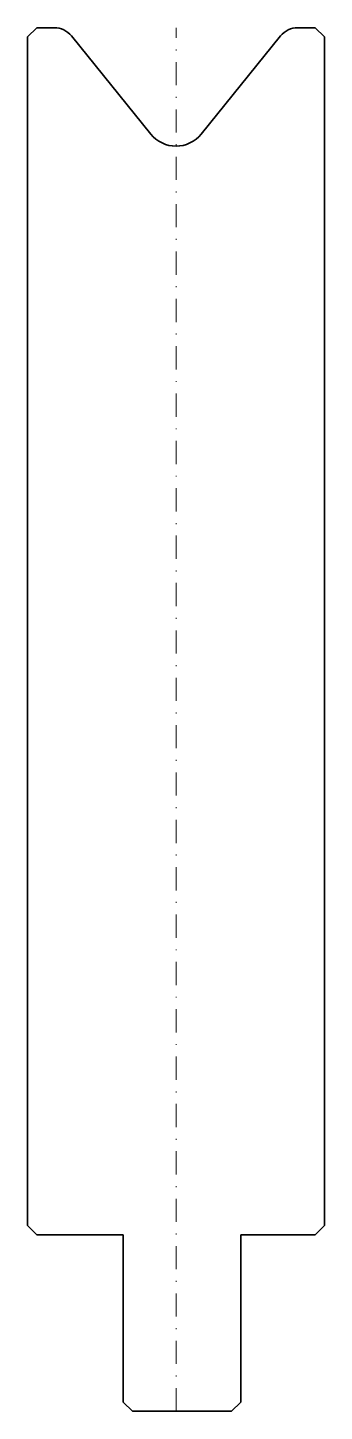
# Model space of a CAD drawing. Header units: millimetres. Extents: x -16 to 16, y -149 to 0.
import ezdxf

# ---------------------------------------------------------------- set-up
doc = ezdxf.new("R2010")
doc.units = ezdxf.units.MM
doc.header["$LTSCALE"] = 5
doc.linetypes.add('AUSGEZOGEN', pattern=[0])
doc.linetypes.add('DASHDOT', pattern=[1, 0.5, -0.25, 0, -0.25])
doc.layers.add('2', color=7, linetype='Continuous')

msp = doc.modelspace()

# ---------------------------------------------------------------- linework, layer by layer
at = {"layer": '2', "color": 7, "linetype": 'AUSGEZOGEN', "lineweight": 35}
for p, q in [((-16, -1), (-15, 0)), ((-15, 0), (-13.14, 0)), ((13.14, 0), (15, 0)), ((15, 0), (16, -1)), ((-16, -129), (-16, -1)), ((-11.28, -0.89), (-2.72, -11.46)), ((2.72, -11.46), (11.28, -0.89)), ((16, -1), (16, -129)), ((-15, -130), (-16, -129)), ((16, -129), (15, -130)), ((-5.7, -130), (-15, -130)), ((-5.7, -148), (-5.7, -130)), ((15, -130), (7, -130)), ((7, -130), (7, -148)), ((-4.7, -149), (-5.7, -148)), ((6, -149), (-4.7, -149)), ((7, -148), (6, -149))]:
    msp.add_line(p, q, dxfattribs=at)
at = {"layer": '2', "color": 7, "linetype": 'DASHDOT', "lineweight": 18}
msp.add_line((0, -149), (0, 0), dxfattribs=at)
at = {"layer": '2', "color": 7, "linetype": 'AUSGEZOGEN', "lineweight": 35}
for centre, radius, start, end in [((13.14, -2.4), 2.4, 90, 141), ((-13.14, -2.4), 2.4, 39, 90), ((0, -9.26), 3.5, 219, 321)]:
    msp.add_arc(centre, radius, start, end, dxfattribs=at)

doc.saveas('drawing.dxf')
